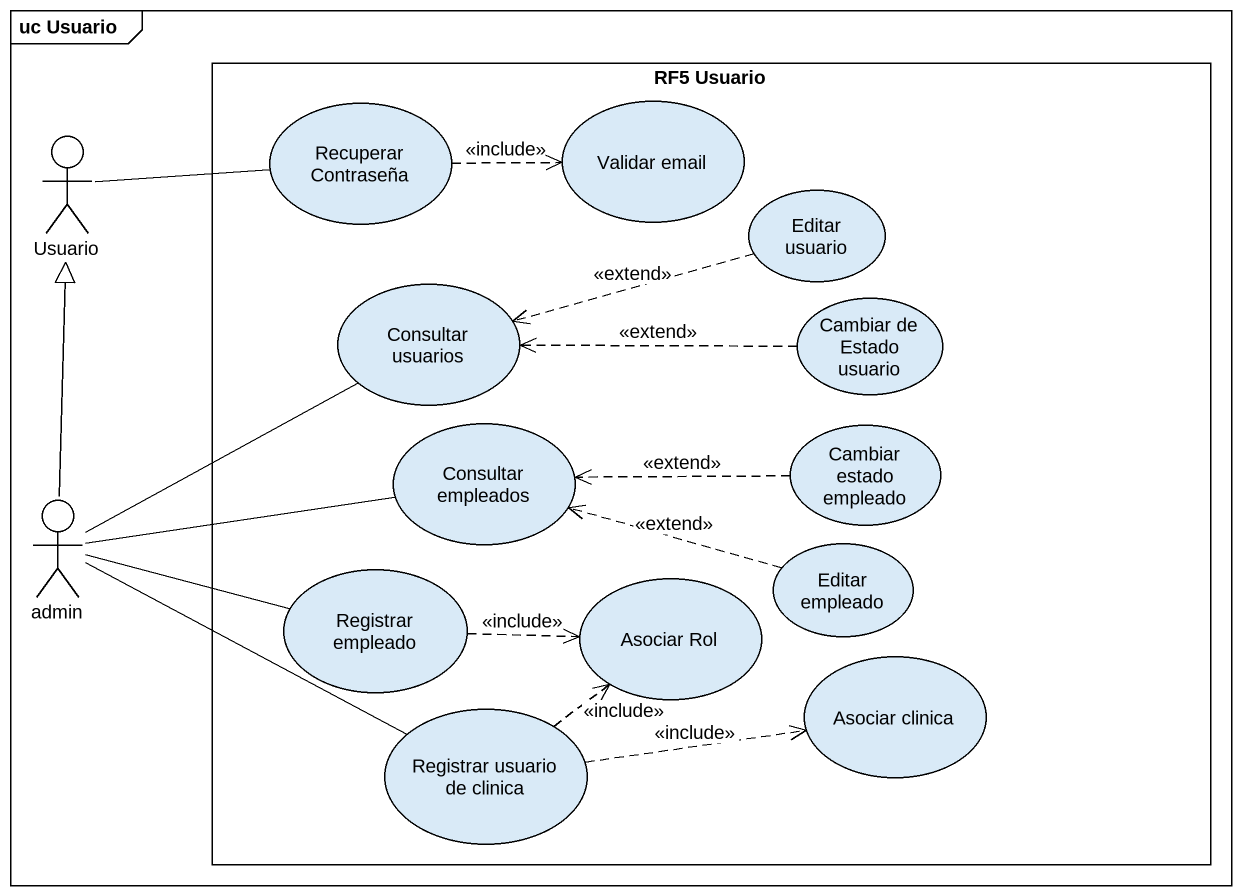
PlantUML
@startuml
mainframe uc Usuario
rectangle "RF5 Usuario" as RF5_Usuario {
  usecase "Recuperar Contraseña" as Recuperar_Contraseña
  usecase "Validar email" as Validar_email
  usecase "Editar usuario" as Editar_usuario
  usecase "Consultar usuarios" as Consultar_usuarios
  usecase "Cambiar de Estado usuario" as Cambiar_de_Estado_usuario
  usecase "Consultar empleados" as Consultar_empleados
  usecase "Cambiar estado empleado" as Cambiar_estado_empleado
  usecase "Registrar empleado" as Registrar_empleado
  usecase "Asociar Rol" as Asociar_Rol
  usecase "Editar empleado" as Editar_empleado
  usecase "Asociar clinica" as Asociar_clinica
  usecase "Registrar usuario de clinica" as Registrar_usuario_de_clinica
}
actor Usuario
actor admin
Recuperar_Contraseña .right.> Validar_email : <<include>>
Usuario -right- Recuperar_Contraseña
Editar_usuario .left.> Consultar_usuarios : <<extend>>
Cambiar_de_Estado_usuario .left.> Consultar_usuarios : <<extend>>
Consultar_empleados -left- admin
Cambiar_estado_empleado .left.> Consultar_empleados : <<extend>>
admin -up-|> Usuario
admin -up- Consultar_usuarios
admin -right- Registrar_empleado
admin -right- Registrar_usuario_de_clinica
Registrar_empleado .right.> Asociar_Rol : <<include>>
Editar_empleado .left.> Consultar_empleados : <<extend>>
Registrar_usuario_de_clinica .up.> Asociar_Rol : <<include>>
Registrar_usuario_de_clinica .right.> Asociar_clinica : <<include>>
@enduml
